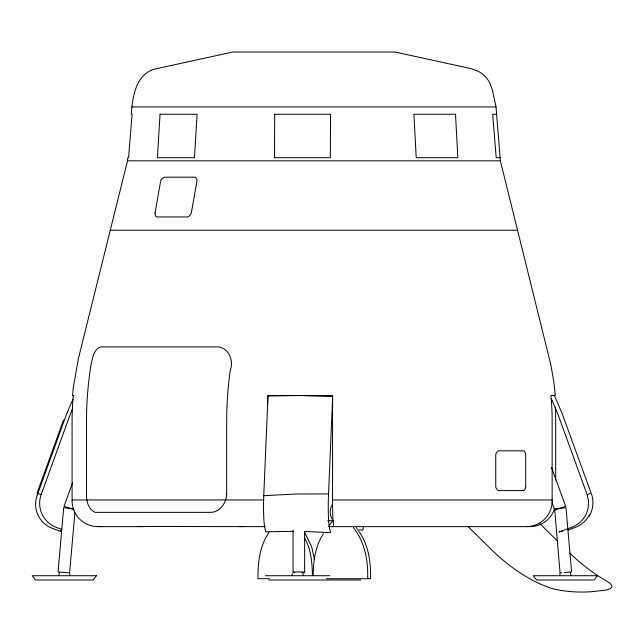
<?xml version="1.0" encoding="UTF-8"?>
<svg xmlns="http://www.w3.org/2000/svg" width="644" height="644" viewBox="0 0 644 644"><rect width="100%" height="100%" fill="white"/><g stroke="black" fill="none" stroke-linecap="round" stroke-linejoin="round"><path stroke-width="0.97" d="M313.185 575.486C313.33 561.029 315.182 545.999 323.481 533.707M73.456 395.44L72.506 395.464L73.384 387.149L78.294 358.998L127.52 160.815L127.77 157.7L128.567 157.7L132.092 114.262L131.271 114.262C132.447 97.083 135.844 72.683 156.54 68.691L232.758 52.035L395.134 52.035L471.344 68.691L478.661 71.428L482.976 74.358L486.655 78.045L489.577 82.368L492.298 89.693L496.025 106.928L500.364 160.815L550.805 364.584L553.751 381.481L555.378 395.464L550.926 395.464L551.208 398.499A279.214 278.747 -90 0 1 552.141 421.361L552.141 501.04M74.881 512.696L69.608 572.919L58.073 571.912L63.684 507.738L73.537 508.599M73.303 395.464L72.611 404.223A279.206 278.747 -90 0 0 72.088 421.361L72.088 501.04A25.696 25.655 90 0 0 97.84 526.575M58.725 575.076L59.498 572.411M292.022 575.076L292.215 573.691M559.789 575.076L559.99 573.691M363.393 526.478L362.838 530.165L357.396 529.907M551.208 398.523L551.208 398.499A279.085 278.619 -90 0 1 559.869 419.606L587.078 494.479L588.511 501L588.205 507.689A25.824 25.784 -90 0 1 571.614 527.339L558.944 531.976L560.2 531.638A205.919 4.057 -20 0 1 562.719 531.091M63.515 420.073L37.07 493.103L41.184 494.6M72.619 482.63L64.014 506.256L74.173 509.959M332.054 504.88C329.623 509.267 329.623 514.741 332.054 519.128M72.965 399.288L72.836 399.57A279.214 278.675 76.1 0 0 64.183 420.709L37.078 495.582A25.696 25.647 76.1 0 0 52.591 528.394M588.97 516.496C593.18 509.879 594.114 501.37 591.442 493.996M269.039 532.451C259.613 545.935 257.801 562.711 257.986 578.698L269.329 578.698M73.464 396.141L73.867 395.513M329.269 525.238L332.304 521.382L333.624 521.382M568.089 530.004L575.189 527.42A25.696 25.655 -90 0 0 589.373 514.886M587.135 494.681L591.16 493.215L562.228 413.77L554.259 395.199M555.506 509.959L565.657 506.256L551.554 467.504M267.574 404.77L267.743 395.464L332.618 395.464L332.602 398.523A279.214 16.076 90 0 0 332.546 421.361L332.546 501.04A25.696 1.481 -90 0 0 334.035 526.575M554.645 508.728L560.063 572.919L561.753 572.774M555.225 508.68L565.987 507.738L571.606 571.912L564.337 572.548M263.742 495.711L295.958 493.988L328.561 493.932M239.568 526.639L244.229 526.534M131.859 106.928L496.025 106.928M496.621 114.262L492.684 114.262L496.202 157.7L500.114 157.7M127.52 160.815L500.364 160.815M110.261 230.222L517.623 230.222M523.58 490.599L498.899 490.599A5.176 3.381 -90 0 1 497.691 490.261L495.985 487.854A4.146 2.713 -90 0 1 495.751 486.156L495.751 455.203A4.089 2.673 -90 0 1 495.985 453.529L497.667 451.154A5.104 3.333 -90 0 1 498.85 450.824L523.508 450.824A4.58 2.343 -90 0 1 524.345 451.122L525.528 453.271A3.719 1.9 -90 0 1 525.697 454.793L525.697 486.775M72.088 499.953L263.847 499.953M332.546 499.953L552.141 499.953M327.716 520.666L333.286 520.666M97.84 526.639L143.532 526.639M265.078 526.639L137.607 526.47M328.786 526.639L352.638 526.639M353.58 526.639L529.948 526.639M265.497 575.72L329.704 575.72M326.452 578.698L370.582 578.698C370.872 562.204 368.682 544.953 358.748 531.211M268.798 580.003L360.882 580.003M293.664 531.324L265.739 531.791L264.797 527.71A25.728 2.254 -89.4 0 1 263.654 498.062L268.009 396.02L300.185 395.521L332.739 396.672M304.596 531.429L330.525 532.685L329.527 528.37M61.848 529.432L56.648 527.541A25.889 25.841 76.1 0 1 42.077 514.266L40.854 511.143A25.478 25.43 76.1 0 1 41.152 494.673L68.264 419.799A279.214 278.675 76.1 0 1 72.37 409.141M52.575 528.45L61.494 531.702L60.858 531.244A205.919 7.116 19.9 0 1 61.591 530.189M540.075 523.838L557.108 540.622M467.826 526.341L491.074 549.251A273.402 193.329 -90 0 0 530.173 578.988L534.27 581.162A13.935 1.006 24.2 0 0 537.499 582.707A13.814 0.998 24.2 0 0 544.405 585.758L550.515 588.101A231.743 134.443 -45.4 0 0 591.385 591.731L606.415 590.049L610.093 588.721A15.239 5.699 7.2 0 0 611.8 585.863L610.158 583.392L607.517 581.621A276.848 195.76 -90 0 1 569.787 553.107M356.261 527.581L357.114 528.772M353.339 527.581C364.842 542.015 368.271 560.674 367.652 578.698M304.572 532.451L311.777 546.893L314.489 559.7M304.282 537.555C311.157 548.921 312.099 562.55 312.453 575.486M570.182 572.411L570.954 575.076M552.021 502.658L554.774 510.225M302.986 573.691L303.179 575.076M69.689 573.691L69.882 575.076M555.7 480.054L555.7 421.361A279.214 278.747 -90 0 0 555.337 407.08M304.636 531.3L304.636 572.411M293.052 530.302L293.052 572.411M554.621 508.478A25.696 25.655 90 0 1 529.948 526.575M101.76 526.575A25.696 25.655 -90 0 1 99.24 526.47M552.206 501.04A25.696 25.655 -90 0 1 526.389 526.575M358.925 526.373A25.696 1.481 90 0 1 358.732 526.575M525.697 486.775A4.87 2.496 -90 0 1 525.126 488.893L524.949 489.247A5.538 2.834 -90 0 1 523.58 490.591M329.527 528.305A25.696 2.246 -89.4 0 1 328.488 495.486L331.628 420.604A279.214 24.448 -89.4 0 1 332.594 399.457M294.751 572.774A5.788 0.507 0 0 1 295.121 572.025A5.788 0.507 0 0 1 303.59 572.13A5.788 0.507 0 0 1 301.738 572.854M274.69 114.262L274.489 157.7L330.348 157.7L330.549 114.262L274.69 114.262M155.027 213.092L155.437 215.66A5.055 3.099 -72.2 0 0 157.361 216.956L187.388 216.956A5.603 4.114 -69.2 0 0 189.65 215.611L189.98 215.257A5.297 4.17 -67 0 0 191.268 213.132L196.959 181.149A3.816 3.003 -67 0 0 196.67 178.734L195.47 177.486A4.428 3.252 -69.2 0 0 194.287 177.18L164.341 177.18L161.66 178.895A4.283 2.632 -72.2 0 0 160.565 181.568L155.027 213.092M160.05 114.262L157.418 157.7L194.464 157.7L197.096 114.262L160.05 114.262M226.68 493.868C226.511 502.626 219.998 512.463 210.459 512.366L95.143 512.366C89.065 509.646 86.707 502.65 86.497 496.452L86.497 421.361A254.686 180.095 -90 0 1 91.046 364.593C92.478 358.306 93.702 348.976 100.875 346.907L216.134 346.907C228.113 346.456 234.231 360.012 230.319 370.195A257.672 182.204 90 0 0 226.68 421.361L226.68 493.868M96.407 575.72L93.106 580.003L35.501 580.003L32.2 575.72L96.407 575.72M597.471 575.72L594.179 580.003L536.565 580.003L533.264 575.72L597.471 575.72M455.509 114.262L413.891 114.262L416.233 157.7L457.852 157.7L455.509 114.262"/></g></svg>
